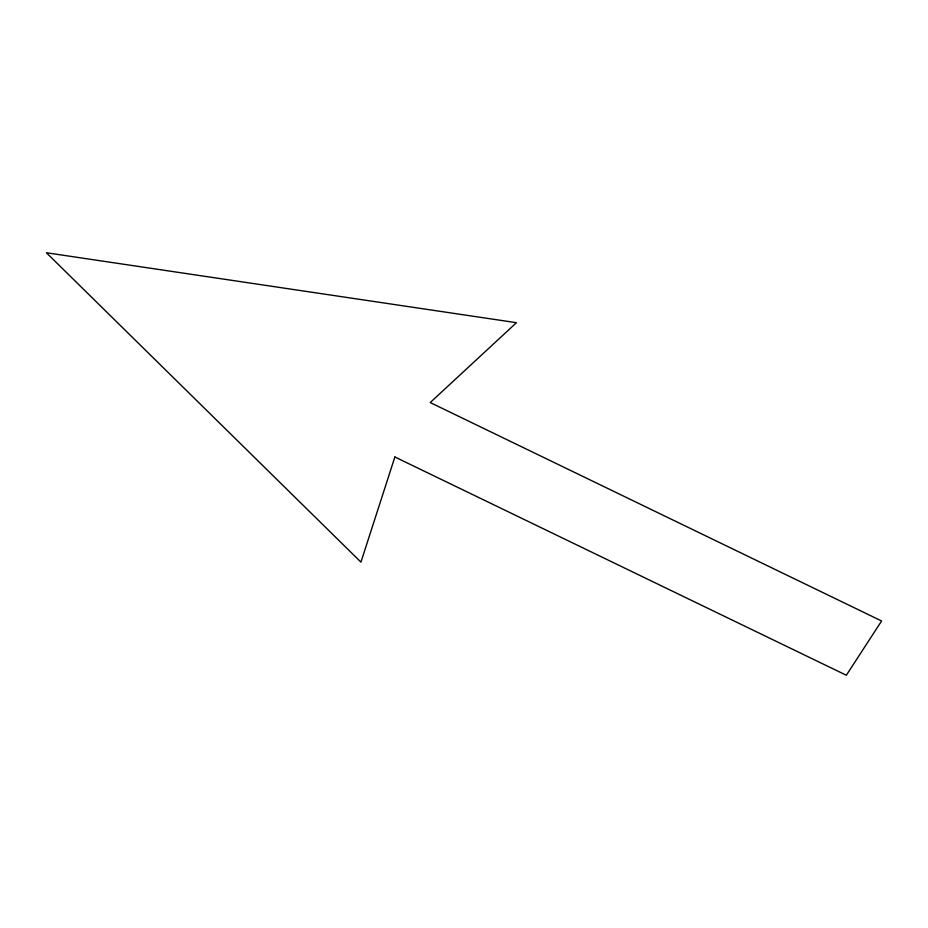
<?xml version="1.0" encoding="UTF-8"?>
<svg xmlns="http://www.w3.org/2000/svg" width="928" height="928" viewBox="0 0 928 928"><rect width="100%" height="100%" fill="white"/><g stroke="black" fill="none" stroke-linecap="round" stroke-linejoin="round"><path stroke-width="1.39" d="M394.876 456.982L360.946 562.124L46.4 252.752L516.455 322.689L430.221 402.555L881.6 620.983L846.348 675.248L394.876 456.982"/></g></svg>
